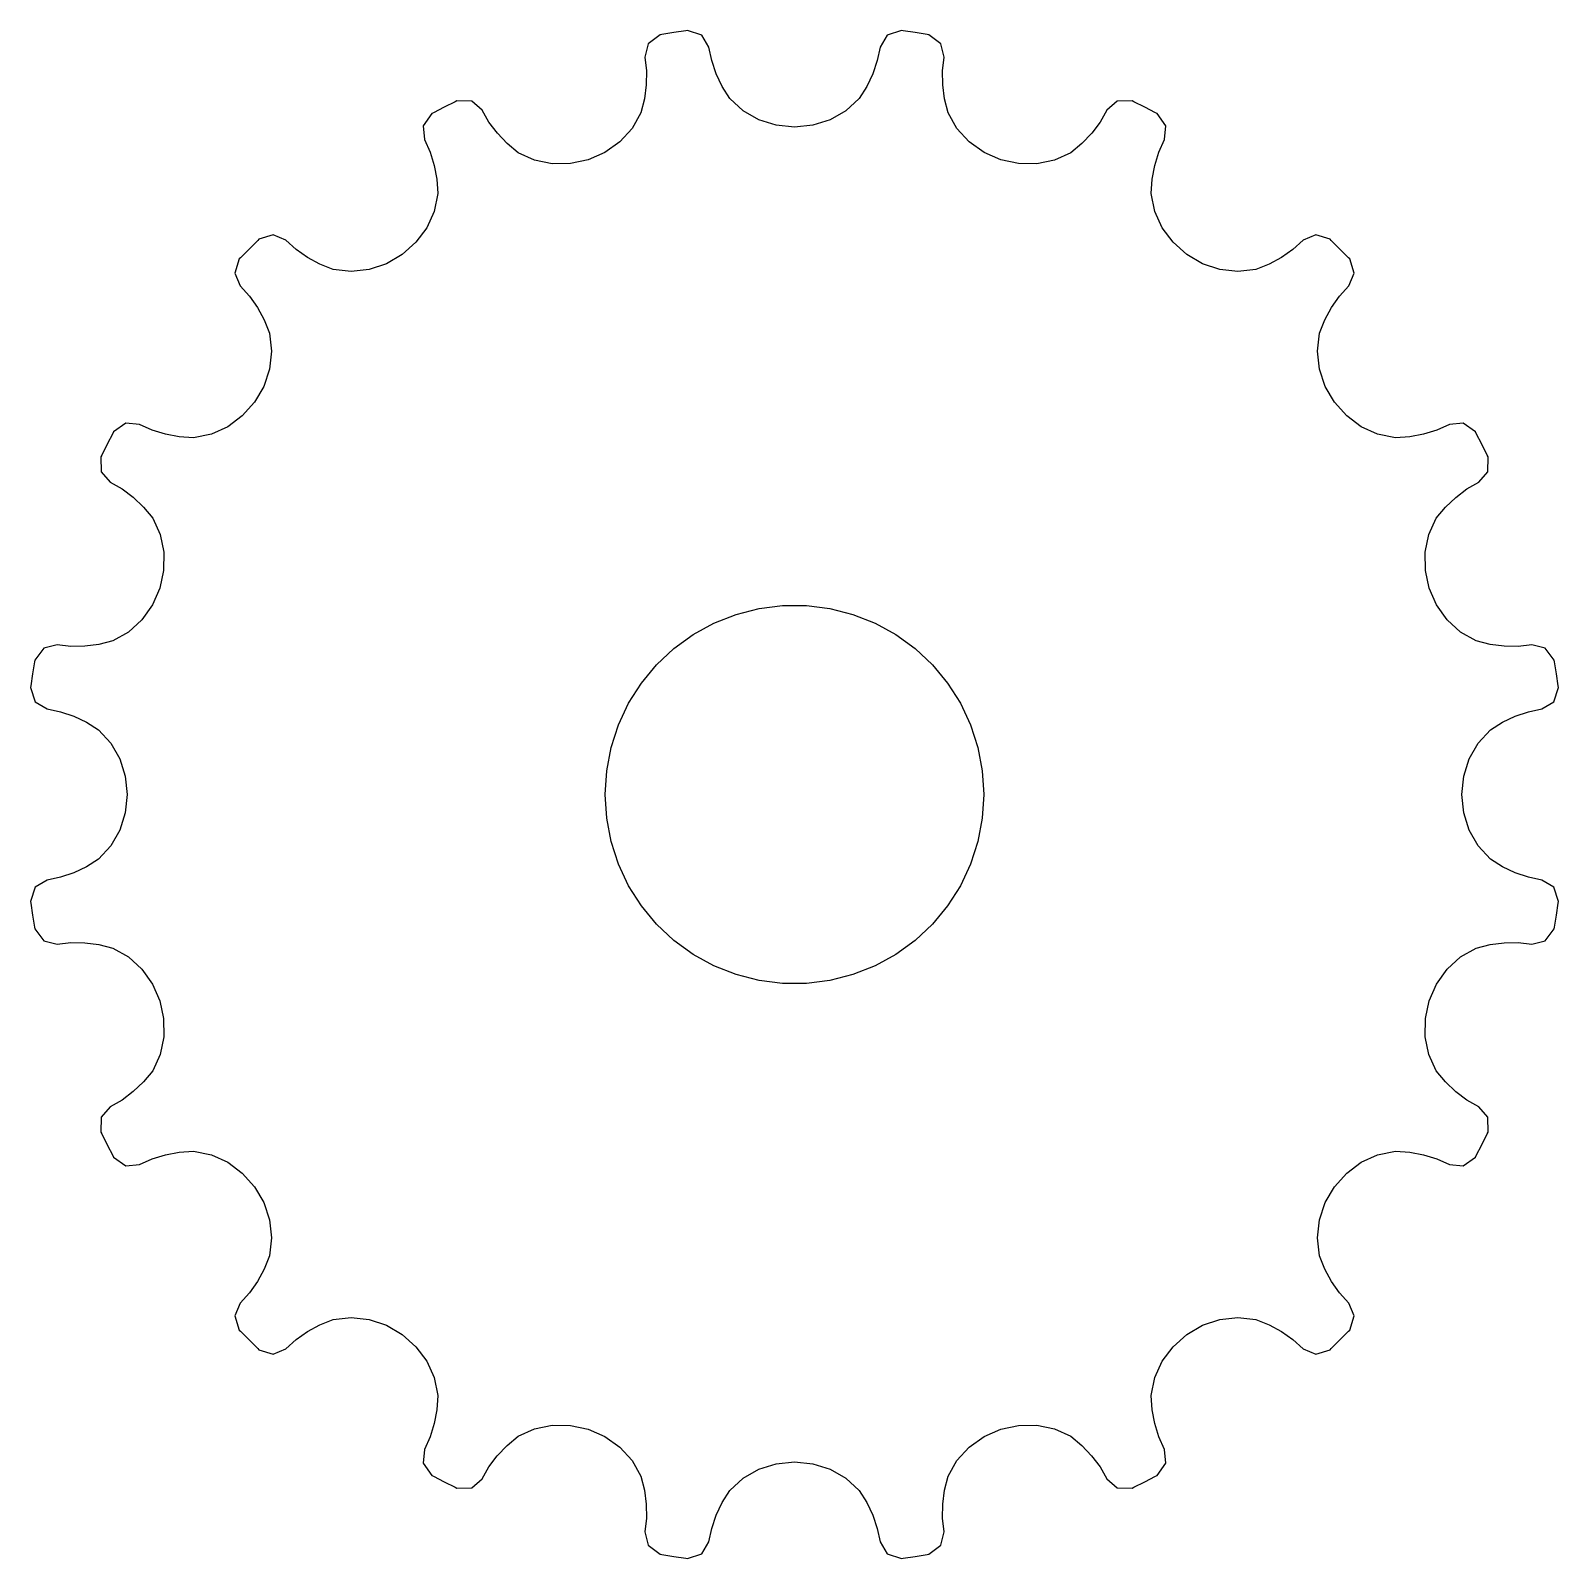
# Model space of a CAD drawing. Header units: metres. Extents: x -6.1 to 6.1, y -6.1 to 6.1.
import ezdxf

# ---------------------------------------------------------------- set-up
doc = ezdxf.new("R2010")
doc.units = ezdxf.units.M

msp = doc.modelspace()

# ---------------------------------------------------------------- linework, layer by layer
for p, q in [((-0.846924, 6.05313), (-0.861206, 6.05121)), ((-0.734589, 6.01601), (-0.846924, 6.05313)), ((0.846924, 6.05313), (0.734741, 6.01601)), ((0.861206, 6.05121), (0.846924, 6.05313)), ((-1.16026, 5.94861), (-1.18503, 5.84245)), ((-1.06503, 6.01859), (-1.16026, 5.94861)), ((-1.05086, 6.02118), (-1.06503, 6.01859)), ((-0.956146, 6.03694), (-1.05086, 6.02118)), ((-0.861206, 6.05121), (-0.956146, 6.03694)), ((-0.678375, 5.9227), (-0.734589, 6.01601)), ((0.734741, 6.01601), (0.678375, 5.9227)), ((0.956146, 6.03694), (0.861206, 6.05121)), ((1.05086, 6.02118), (0.956146, 6.03694)), ((1.06503, 6.01859), (1.05086, 6.02118)), ((1.1604, 5.94856), (1.06503, 6.01859)), ((1.18503, 5.84245), (1.1604, 5.94856)), ((-1.18503, 5.84245), (-1.17293, 5.73294)), ((-0.655991, 5.8148), (-0.678375, 5.9227)), ((-0.620392, 5.71016), (-0.655991, 5.8148)), ((0.656052, 5.8148), (0.620544, 5.71016)), ((0.678375, 5.9227), (0.656052, 5.8148)), ((1.17297, 5.73293), (1.18503, 5.84245)), ((-1.17293, 5.73294), (-1.17435, 5.62244)), ((-0.572189, 5.60947), (-0.620392, 5.71016)), ((0.620544, 5.71016), (0.572357, 5.60947)), ((1.1745, 5.62239), (1.17297, 5.73293)), ((-1.17435, 5.62244), (-1.18906, 5.51178)), ((-0.511993, 5.51347), (-0.572189, 5.60947)), ((0.572357, 5.60947), (0.511993, 5.51347)), ((1.18922, 5.51173), (1.1745, 5.62239)), ((-2.68898, 5.48891), (-2.77487, 5.446)), ((-2.67599, 5.49515), (-2.68898, 5.48891)), ((-2.55769, 5.49455), (-2.67599, 5.49515)), ((-2.4754, 5.42319), (-2.55769, 5.49455)), ((-1.18906, 5.51178), (-1.21681, 5.40184)), ((-0.406158, 5.41631), (-0.511993, 5.51347)), ((0.511993, 5.51347), (0.406158, 5.41631)), ((1.21681, 5.40184), (1.18922, 5.51173)), ((2.55782, 5.49451), (2.4754, 5.42319)), ((2.67599, 5.49515), (2.55782, 5.49451)), ((2.68898, 5.48891), (2.67599, 5.49515)), ((2.77487, 5.446), (2.68898, 5.48891)), ((-2.87276, 5.3949), (-2.9417, 5.29892)), ((-2.86008, 5.40175), (-2.87276, 5.3949)), ((-2.77487, 5.446), (-2.86008, 5.40175)), ((-2.42076, 5.32748), (-2.4754, 5.42319)), ((-2.35457, 5.23897), (-2.42076, 5.32748)), ((-1.21681, 5.40184), (-1.28743, 5.27672)), ((-0.281647, 5.34595), (-0.406158, 5.41631)), ((-0.144287, 5.30319), (-0.281647, 5.34595)), ((0.281647, 5.34595), (0.144287, 5.30319)), ((0.406158, 5.41631), (0.281647, 5.34595)), ((1.28743, 5.27672), (1.21681, 5.40184)), ((2.42081, 5.32747), (2.35471, 5.23892)), ((2.4754, 5.42319), (2.42081, 5.32747)), ((2.86008, 5.40175), (2.77487, 5.446)), ((2.87276, 5.3949), (2.86008, 5.40175)), ((2.9418, 5.29884), (2.87276, 5.3949)), ((-2.9417, 5.29892), (-2.93243, 5.19031)), ((-2.2776, 5.1581), (-2.35457, 5.23897)), ((-1.28743, 5.27672), (-1.38411, 5.17133)), ((0, 5.28876), (-0.144287, 5.30319)), ((0.144287, 5.30319), (0, 5.28876)), ((1.38411, 5.17133), (1.28743, 5.27672)), ((2.35471, 5.23892), (2.27777, 5.15805)), ((2.93243, 5.19031), (2.9418, 5.29884)), ((-2.93243, 5.19031), (-2.88708, 5.08989)), ((-2.88708, 5.08989), (-2.85431, 4.98436)), ((-2.19069, 5.0854), (-2.2776, 5.1581)), ((-2.06001, 5.0257), (-2.19069, 5.0854)), ((-1.50154, 5.08823), (-1.63431, 5.02991)), ((-1.38411, 5.17133), (-1.50154, 5.08823)), ((1.50154, 5.08823), (1.38411, 5.17133)), ((1.63431, 5.02991), (1.50154, 5.08823)), ((2.19069, 5.0854), (2.06001, 5.0257)), ((2.27777, 5.15805), (2.19069, 5.0854)), ((2.85443, 4.98427), (2.88713, 5.08986)), ((2.88713, 5.08986), (2.93243, 5.19031)), ((-2.85431, 4.98436), (-2.83411, 4.87457)), ((-1.91985, 4.99725), (-2.06001, 5.0257)), ((-1.776, 4.99904), (-1.91985, 4.99725)), ((-1.63431, 5.02991), (-1.776, 4.99904)), ((1.776, 4.99904), (1.63431, 5.02991)), ((1.91985, 4.99725), (1.776, 4.99904)), ((2.06001, 5.0257), (1.91985, 4.99725)), ((2.83424, 4.87448), (2.85443, 4.98427)), ((-2.83411, 4.87457), (-2.82651, 4.76144)), ((2.82651, 4.76144), (2.83424, 4.87448)), ((-2.82651, 4.76144), (-2.85503, 4.62062)), ((2.85503, 4.62062), (2.82651, 4.76144)), ((-2.85503, 4.62062), (-2.9144, 4.49051)), ((2.9144, 4.49051), (2.85503, 4.62062)), ((-2.9144, 4.49051), (-3.0004, 4.37518)), ((3.0004, 4.37518), (2.9144, 4.49051)), ((-4.25356, 4.38933), (-4.32198, 4.32198)), ((-4.24312, 4.39926), (-4.25356, 4.38933)), ((-4.13042, 4.43526), (-4.24312, 4.39926)), ((-4.03011, 4.39281), (-4.13042, 4.43526)), ((-3.94856, 4.31868), (-4.03011, 4.39281)), ((-3.0004, 4.37518), (-3.10864, 4.27869)), ((3.10864, 4.27869), (3.0004, 4.37518)), ((4.03011, 4.39281), (3.94861, 4.31865)), ((4.13054, 4.43518), (4.03011, 4.39281)), ((4.24312, 4.39926), (4.13054, 4.43518)), ((4.25356, 4.38933), (4.24312, 4.39926)), ((4.32198, 4.32198), (4.25356, 4.38933)), ((-4.39926, 4.24312), (-4.43518, 4.13054)), ((-4.38933, 4.25356), (-4.39926, 4.24312)), ((-4.32198, 4.32198), (-4.38933, 4.25356)), ((-3.85825, 4.25496), (-3.94856, 4.31868)), ((-3.76007, 4.20183), (-3.85825, 4.25496)), ((-3.10864, 4.27869), (-3.23387, 4.20555)), ((3.23387, 4.20555), (3.10864, 4.27869)), ((3.85838, 4.25487), (3.76021, 4.20172)), ((3.94861, 4.31865), (3.85838, 4.25487)), ((4.38933, 4.25356), (4.32198, 4.32198)), ((4.39926, 4.24312), (4.38933, 4.25356)), ((4.43526, 4.13042), (4.39926, 4.24312)), ((-4.43518, 4.13054), (-4.39281, 4.03011)), ((-3.65495, 4.15955), (-3.76007, 4.20183)), ((-3.51222, 4.14314), (-3.65495, 4.15955)), ((-3.37012, 4.15941), (-3.51222, 4.14314)), ((-3.23387, 4.20555), (-3.37012, 4.15941)), ((3.37012, 4.15941), (3.23387, 4.20555)), ((3.51222, 4.14314), (3.37012, 4.15941)), ((3.65495, 4.15955), (3.51222, 4.14314)), ((3.76021, 4.20172), (3.65495, 4.15955)), ((4.39281, 4.03011), (4.43526, 4.13042)), ((-4.39281, 4.03011), (-4.31865, 3.94861)), ((4.31868, 3.94856), (4.39281, 4.03011)), ((-4.31865, 3.94861), (-4.25487, 3.85838)), ((4.25496, 3.85825), (4.31868, 3.94856)), ((-4.25487, 3.85838), (-4.20172, 3.76021)), ((-4.20172, 3.76021), (-4.15955, 3.65495)), ((4.15955, 3.65495), (4.20183, 3.76007)), ((4.20183, 3.76007), (4.25496, 3.85825)), ((-4.15955, 3.65495), (-4.14314, 3.51222)), ((4.14314, 3.51222), (4.15955, 3.65495)), ((-4.14314, 3.51222), (-4.15941, 3.37012)), ((4.15941, 3.37012), (4.14314, 3.51222)), ((-4.15941, 3.37012), (-4.20555, 3.23387)), ((4.20555, 3.23387), (4.15941, 3.37012)), ((-4.20555, 3.23387), (-4.27869, 3.10864)), ((4.27869, 3.10864), (4.20555, 3.23387)), ((-4.27869, 3.10864), (-4.37518, 3.0004)), ((4.37518, 3.0004), (4.27869, 3.10864)), ((-5.29884, 2.9418), (-5.3949, 2.87276)), ((-5.19031, 2.93243), (-5.29884, 2.9418)), ((-5.08986, 2.88713), (-5.19031, 2.93243)), ((-4.49051, 2.9144), (-4.62062, 2.85503)), ((-4.37518, 3.0004), (-4.49051, 2.9144)), ((4.49051, 2.9144), (4.37518, 3.0004)), ((4.62062, 2.85503), (4.49051, 2.9144)), ((5.19031, 2.93243), (5.08989, 2.88708)), ((5.29892, 2.9417), (5.19031, 2.93243)), ((5.3949, 2.87276), (5.29892, 2.9417)), ((-5.40175, 2.86008), (-5.446, 2.77487)), ((-5.3949, 2.87276), (-5.40175, 2.86008)), ((-4.98427, 2.85443), (-5.08986, 2.88713)), ((-4.87448, 2.83424), (-4.98427, 2.85443)), ((-4.76144, 2.82651), (-4.87448, 2.83424)), ((-4.62062, 2.85503), (-4.76144, 2.82651)), ((4.76144, 2.82651), (4.62062, 2.85503)), ((4.87457, 2.83411), (4.76144, 2.82651)), ((4.98436, 2.85431), (4.87457, 2.83411)), ((5.08989, 2.88708), (4.98436, 2.85431)), ((5.40175, 2.86008), (5.3949, 2.87276)), ((5.446, 2.77487), (5.40175, 2.86008)), ((-5.48891, 2.68898), (-5.49515, 2.67599)), ((-5.49515, 2.67599), (-5.49451, 2.55782)), ((-5.446, 2.77487), (-5.48891, 2.68898)), ((5.48891, 2.68898), (5.446, 2.77487)), ((5.49515, 2.67599), (5.48891, 2.68898)), ((5.49455, 2.55769), (5.49515, 2.67599)), ((-5.49451, 2.55782), (-5.42319, 2.4754)), ((5.42319, 2.4754), (5.49455, 2.55769)), ((-5.42319, 2.4754), (-5.32747, 2.42081)), ((5.32748, 2.42076), (5.42319, 2.4754)), ((-5.32747, 2.42081), (-5.23892, 2.35471)), ((-5.23892, 2.35471), (-5.15805, 2.27777)), ((5.1581, 2.2776), (5.23897, 2.35457)), ((5.23897, 2.35457), (5.32748, 2.42076)), ((-5.15805, 2.27777), (-5.0854, 2.19069)), ((-5.0854, 2.19069), (-5.0257, 2.06001)), ((5.0257, 2.06001), (5.0854, 2.19069)), ((5.0854, 2.19069), (5.1581, 2.2776)), ((-5.0257, 2.06001), (-4.99725, 1.91985)), ((4.99725, 1.91985), (5.0257, 2.06001)), ((-4.99725, 1.91985), (-4.99904, 1.776)), ((4.99904, 1.776), (4.99725, 1.91985)), ((-4.99904, 1.776), (-5.02991, 1.63431)), ((5.02991, 1.63431), (4.99904, 1.776)), ((-5.02991, 1.63431), (-5.08823, 1.50154)), ((5.08823, 1.50154), (5.02991, 1.63431)), ((-5.08823, 1.50154), (-5.17133, 1.38411)), ((-0.463516, 1.42657), (-0.281067, 1.47342)), ((-0.281067, 1.47342), (-0.094177, 1.49704)), ((-0.094177, 1.49704), (0.094177, 1.49704)), ((0.094177, 1.49704), (0.281067, 1.47342)), ((0.281067, 1.47342), (0.463516, 1.42657)), ((5.17133, 1.38411), (5.08823, 1.50154)), ((-5.17133, 1.38411), (-5.27672, 1.28743)), ((-0.803726, 1.26648), (-0.638657, 1.35724)), ((-0.638657, 1.35724), (-0.463516, 1.42657)), ((0.463516, 1.42657), (0.638657, 1.35724)), ((0.638657, 1.35724), (0.803726, 1.26648)), ((5.27672, 1.28743), (5.17133, 1.38411)), ((-5.40184, 1.21681), (-5.51173, 1.18922)), ((-5.27672, 1.28743), (-5.40184, 1.21681)), ((-0.956131, 1.15576), (-0.803726, 1.26648)), ((0.803726, 1.26648), (0.956131, 1.15576)), ((5.40184, 1.21681), (5.27672, 1.28743)), ((5.51178, 1.18906), (5.40184, 1.21681)), ((-5.94856, 1.1604), (-6.01859, 1.06503)), ((-5.84245, 1.18503), (-5.94856, 1.1604)), ((-5.73293, 1.17297), (-5.84245, 1.18503)), ((-5.62239, 1.1745), (-5.73293, 1.17297)), ((-5.51173, 1.18922), (-5.62239, 1.1745)), ((-1.09344, 1.02681), (-0.956131, 1.15576)), ((0.956131, 1.15576), (1.09344, 1.02681)), ((5.62244, 1.17435), (5.51178, 1.18906)), ((5.73294, 1.17293), (5.62244, 1.17435)), ((5.84245, 1.18503), (5.73294, 1.17293)), ((5.94861, 1.16026), (5.84245, 1.18503)), ((6.01859, 1.06503), (5.94861, 1.16026)), ((-6.02118, 1.05086), (-6.03694, 0.956146)), ((-6.01859, 1.06503), (-6.02118, 1.05086)), ((-1.21352, 0.881668), (-1.09344, 1.02681)), ((1.09344, 1.02681), (1.21352, 0.881668)), ((6.02118, 1.05086), (6.01859, 1.06503)), ((6.03694, 0.956146), (6.02118, 1.05086)), ((-6.05121, 0.861206), (-6.05313, 0.846924)), ((-6.03694, 0.956146), (-6.05121, 0.861206)), ((-1.31445, 0.722626), (-1.21352, 0.881668)), ((1.21352, 0.881668), (1.31445, 0.722626)), ((6.05121, 0.861206), (6.03694, 0.956146)), ((6.05313, 0.846924), (6.05121, 0.861206)), ((-6.05313, 0.846924), (-6.01601, 0.734741)), ((-6.01601, 0.734741), (-5.9227, 0.678375)), ((5.9227, 0.678375), (6.01601, 0.734589)), ((6.01601, 0.734589), (6.05313, 0.846924)), ((-5.9227, 0.678375), (-5.8148, 0.656052)), ((-5.8148, 0.656052), (-5.71016, 0.620544)), ((-5.71016, 0.620544), (-5.60947, 0.572357)), ((-1.39465, 0.552185), (-1.31445, 0.722626)), ((1.31445, 0.722626), (1.39465, 0.552185)), ((5.60947, 0.572189), (5.71016, 0.620392)), ((5.71016, 0.620392), (5.8148, 0.655991)), ((5.8148, 0.655991), (5.9227, 0.678375)), ((-5.60947, 0.572357), (-5.51347, 0.511993)), ((-5.51347, 0.511993), (-5.41631, 0.406158)), ((-1.45287, 0.373032), (-1.39465, 0.552185)), ((1.39465, 0.552185), (1.45287, 0.373032)), ((5.41631, 0.406158), (5.51347, 0.511993)), ((5.51347, 0.511993), (5.60947, 0.572189)), ((-5.41631, 0.406158), (-5.34595, 0.281647)), ((-1.48816, 0.187988), (-1.45287, 0.373032)), ((1.45287, 0.373032), (1.48816, 0.187988)), ((5.34595, 0.281647), (5.41631, 0.406158)), ((-5.34595, 0.281647), (-5.30319, 0.144287)), ((5.30319, 0.144287), (5.34595, 0.281647)), ((-5.30319, 0.144287), (-5.28876, 0)), ((-1.5, 0), (-1.48816, 0.187988)), ((1.48816, 0.187988), (1.5, 0)), ((5.28876, 0), (5.30319, 0.144287)), ((-5.28876, 0), (-5.30319, -0.144287)), ((-1.48816, -0.187988), (-1.5, 0)), ((1.5, 0), (1.48816, -0.187988)), ((5.30319, -0.144287), (5.28876, 0)), ((-5.30319, -0.144287), (-5.34595, -0.281647)), ((-1.45287, -0.373032), (-1.48816, -0.187988)), ((1.48816, -0.187988), (1.45287, -0.373032)), ((5.34595, -0.281647), (5.30319, -0.144287)), ((-5.34595, -0.281647), (-5.41631, -0.406158)), ((5.41631, -0.406158), (5.34595, -0.281647)), ((-5.41631, -0.406158), (-5.51347, -0.511993)), ((-1.39465, -0.552185), (-1.45287, -0.373032)), ((1.45287, -0.373032), (1.39465, -0.552185)), ((5.51347, -0.511993), (5.41631, -0.406158)), ((-5.60947, -0.572189), (-5.71016, -0.620392)), ((-5.51347, -0.511993), (-5.60947, -0.572189)), ((-1.31445, -0.722626), (-1.39465, -0.552185)), ((1.39465, -0.552185), (1.31445, -0.722626)), ((5.60947, -0.572357), (5.51347, -0.511993)), ((5.71016, -0.620544), (5.60947, -0.572357)), ((-5.9227, -0.678375), (-6.01601, -0.734589)), ((-5.8148, -0.655991), (-5.9227, -0.678375)), ((-5.71016, -0.620392), (-5.8148, -0.655991)), ((-1.21352, -0.881668), (-1.31445, -0.722626)), ((1.31445, -0.722626), (1.21352, -0.881668)), ((5.8148, -0.656052), (5.71016, -0.620544)), ((5.9227, -0.678375), (5.8148, -0.656052)), ((6.01601, -0.734741), (5.9227, -0.678375)), ((-6.01601, -0.734589), (-6.05313, -0.846924)), ((-6.05313, -0.846924), (-6.05121, -0.861206)), ((6.05313, -0.846924), (6.01601, -0.734741)), ((6.05121, -0.861206), (6.05313, -0.846924)), ((-6.05121, -0.861206), (-6.03694, -0.956146)), ((-6.03694, -0.956146), (-6.02118, -1.05086)), ((-1.09344, -1.02681), (-1.21352, -0.881668)), ((1.21352, -0.881668), (1.09344, -1.02681)), ((6.02118, -1.05086), (6.03694, -0.956146)), ((6.03694, -0.956146), (6.05121, -0.861206)), ((-6.02118, -1.05086), (-6.01859, -1.06503)), ((-6.01859, -1.06503), (-5.94861, -1.16026)), ((-0.956131, -1.15576), (-1.09344, -1.02681)), ((1.09344, -1.02681), (0.956131, -1.15576)), ((5.94856, -1.1604), (6.01859, -1.06503)), ((6.01859, -1.06503), (6.02118, -1.05086)), ((-5.94861, -1.16026), (-5.84245, -1.18503)), ((-5.84245, -1.18503), (-5.73294, -1.17293)), ((-5.73294, -1.17293), (-5.62244, -1.17435)), ((-5.62244, -1.17435), (-5.51178, -1.18906)), ((-5.51178, -1.18906), (-5.40184, -1.21681)), ((-0.803726, -1.26648), (-0.956131, -1.15576)), ((0.956131, -1.15576), (0.803726, -1.26648)), ((5.40184, -1.21681), (5.51173, -1.18922)), ((5.51173, -1.18922), (5.62239, -1.1745)), ((5.62239, -1.1745), (5.73293, -1.17297)), ((5.73293, -1.17297), (5.84245, -1.18503)), ((5.84245, -1.18503), (5.94856, -1.1604)), ((-5.40184, -1.21681), (-5.27672, -1.28743)), ((-5.27672, -1.28743), (-5.17133, -1.38411)), ((-0.638657, -1.35724), (-0.803726, -1.26648)), ((0.803726, -1.26648), (0.638657, -1.35724)), ((5.17133, -1.38411), (5.27672, -1.28743)), ((5.27672, -1.28743), (5.40184, -1.21681)), ((-5.17133, -1.38411), (-5.08823, -1.50154)), ((-0.463516, -1.42657), (-0.638657, -1.35724)), ((-0.281067, -1.47342), (-0.463516, -1.42657)), ((0.463516, -1.42657), (0.281067, -1.47342)), ((0.638657, -1.35724), (0.463516, -1.42657)), ((5.08823, -1.50154), (5.17133, -1.38411)), ((-5.08823, -1.50154), (-5.02991, -1.63431)), ((-0.094177, -1.49704), (-0.281067, -1.47342)), ((0.094177, -1.49704), (-0.094177, -1.49704)), ((0.281067, -1.47342), (0.094177, -1.49704)), ((5.02991, -1.63431), (5.08823, -1.50154)), ((-5.02991, -1.63431), (-4.99904, -1.776)), ((4.99904, -1.776), (5.02991, -1.63431)), ((-4.99904, -1.776), (-4.99725, -1.91985)), ((4.99725, -1.91985), (4.99904, -1.776)), ((-4.99725, -1.91985), (-5.0257, -2.06001)), ((5.0257, -2.06001), (4.99725, -1.91985)), ((-5.0257, -2.06001), (-5.0854, -2.19069)), ((5.0854, -2.19069), (5.0257, -2.06001)), ((-5.1581, -2.2776), (-5.23897, -2.35457)), ((-5.0854, -2.19069), (-5.1581, -2.2776)), ((5.15805, -2.27777), (5.0854, -2.19069)), ((5.23892, -2.35471), (5.15805, -2.27777)), ((-5.32748, -2.42076), (-5.42319, -2.4754)), ((-5.23897, -2.35457), (-5.32748, -2.42076)), ((5.32747, -2.42081), (5.23892, -2.35471)), ((5.42319, -2.4754), (5.32747, -2.42081)), ((-5.42319, -2.4754), (-5.49455, -2.55769)), ((5.49451, -2.55782), (5.42319, -2.4754)), ((-5.49455, -2.55769), (-5.49515, -2.67599)), ((5.49515, -2.67599), (5.49451, -2.55782)), ((-5.49515, -2.67599), (-5.48891, -2.68898)), ((-5.48891, -2.68898), (-5.446, -2.77487)), ((-5.446, -2.77487), (-5.40175, -2.86008)), ((5.40175, -2.86008), (5.446, -2.77487)), ((5.446, -2.77487), (5.48891, -2.68898)), ((5.48891, -2.68898), (5.49515, -2.67599)), ((-5.40175, -2.86008), (-5.3949, -2.87276)), ((-5.3949, -2.87276), (-5.29892, -2.9417)), ((-5.19031, -2.93243), (-5.08989, -2.88708)), ((-5.08989, -2.88708), (-4.98436, -2.85431)), ((-4.98436, -2.85431), (-4.87457, -2.83411)), ((-4.87457, -2.83411), (-4.76144, -2.82651)), ((-4.76144, -2.82651), (-4.62062, -2.85503)), ((-4.62062, -2.85503), (-4.49051, -2.9144)), ((4.49051, -2.9144), (4.62062, -2.85503)), ((4.62062, -2.85503), (4.76144, -2.82651)), ((4.76144, -2.82651), (4.87448, -2.83424)), ((4.87448, -2.83424), (4.98427, -2.85443)), ((4.98427, -2.85443), (5.08986, -2.88713)), ((5.08986, -2.88713), (5.19031, -2.93243)), ((5.29884, -2.9418), (5.3949, -2.87276)), ((5.3949, -2.87276), (5.40175, -2.86008)), ((-5.29892, -2.9417), (-5.19031, -2.93243)), ((-4.49051, -2.9144), (-4.37518, -3.0004)), ((-4.37518, -3.0004), (-4.27869, -3.10864)), ((4.27869, -3.10864), (4.37518, -3.0004)), ((4.37518, -3.0004), (4.49051, -2.9144)), ((5.19031, -2.93243), (5.29884, -2.9418)), ((-4.27869, -3.10864), (-4.20555, -3.23387)), ((4.20555, -3.23387), (4.27869, -3.10864)), ((-4.20555, -3.23387), (-4.15941, -3.37012)), ((4.15941, -3.37012), (4.20555, -3.23387)), ((-4.15941, -3.37012), (-4.14314, -3.51222)), ((4.14314, -3.51222), (4.15941, -3.37012)), ((-4.14314, -3.51222), (-4.15955, -3.65495)), ((4.15955, -3.65495), (4.14314, -3.51222)), ((-4.15955, -3.65495), (-4.20183, -3.76007)), ((4.20172, -3.76021), (4.15955, -3.65495)), ((-4.25496, -3.85825), (-4.31868, -3.94856)), ((-4.20183, -3.76007), (-4.25496, -3.85825)), ((4.25487, -3.85838), (4.20172, -3.76021)), ((4.31865, -3.94861), (4.25487, -3.85838)), ((-4.31868, -3.94856), (-4.39281, -4.03011)), ((4.39281, -4.03011), (4.31865, -3.94861)), ((-4.39281, -4.03011), (-4.43526, -4.13042)), ((4.43518, -4.13054), (4.39281, -4.03011)), ((-4.43526, -4.13042), (-4.39926, -4.24312)), ((-3.85838, -4.25487), (-3.76021, -4.20172)), ((-3.76021, -4.20172), (-3.65495, -4.15955)), ((-3.65495, -4.15955), (-3.51222, -4.14314)), ((-3.51222, -4.14314), (-3.37012, -4.15941)), ((-3.37012, -4.15941), (-3.23387, -4.20555)), ((-3.23387, -4.20555), (-3.10864, -4.27869)), ((3.10864, -4.27869), (3.23387, -4.20555)), ((3.23387, -4.20555), (3.37012, -4.15941)), ((3.37012, -4.15941), (3.51222, -4.14314)), ((3.51222, -4.14314), (3.65495, -4.15955)), ((3.65495, -4.15955), (3.76007, -4.20183)), ((3.76007, -4.20183), (3.85825, -4.25496)), ((4.39926, -4.24312), (4.43518, -4.13054)), ((-4.39926, -4.24312), (-4.38933, -4.25356)), ((-4.38933, -4.25356), (-4.32198, -4.32198)), ((-4.32198, -4.32198), (-4.25356, -4.38933)), ((-4.03011, -4.39281), (-3.94861, -4.31865)), ((-3.94861, -4.31865), (-3.85838, -4.25487)), ((-3.10864, -4.27869), (-3.0004, -4.37518)), ((3.0004, -4.37518), (3.10864, -4.27869)), ((3.85825, -4.25496), (3.94856, -4.31868)), ((3.94856, -4.31868), (4.03011, -4.39281)), ((4.25356, -4.38933), (4.32198, -4.32198)), ((4.32198, -4.32198), (4.38933, -4.25356)), ((4.38933, -4.25356), (4.39926, -4.24312)), ((-4.25356, -4.38933), (-4.24312, -4.39926)), ((-4.24312, -4.39926), (-4.13054, -4.43518)), ((-4.13054, -4.43518), (-4.03011, -4.39281)), ((-3.0004, -4.37518), (-2.9144, -4.49051)), ((2.9144, -4.49051), (3.0004, -4.37518)), ((4.03011, -4.39281), (4.13042, -4.43526)), ((4.13042, -4.43526), (4.24312, -4.39926)), ((4.24312, -4.39926), (4.25356, -4.38933)), ((-2.9144, -4.49051), (-2.85503, -4.62062)), ((2.85503, -4.62062), (2.9144, -4.49051)), ((-2.85503, -4.62062), (-2.82651, -4.76144)), ((2.82651, -4.76144), (2.85503, -4.62062)), ((-2.82651, -4.76144), (-2.83424, -4.87448)), ((2.83411, -4.87457), (2.82651, -4.76144)), ((-2.83424, -4.87448), (-2.85443, -4.98427)), ((2.85431, -4.98436), (2.83411, -4.87457)), ((-2.85443, -4.98427), (-2.88713, -5.08986)), ((-2.19069, -5.0854), (-2.06001, -5.0257)), ((-2.06001, -5.0257), (-1.91985, -4.99725)), ((-1.91985, -4.99725), (-1.776, -4.99904)), ((-1.776, -4.99904), (-1.63431, -5.02991)), ((-1.63431, -5.02991), (-1.50154, -5.08823)), ((1.50154, -5.08823), (1.63431, -5.02991)), ((1.63431, -5.02991), (1.776, -4.99904)), ((1.776, -4.99904), (1.91985, -4.99725)), ((1.91985, -4.99725), (2.06001, -5.0257)), ((2.06001, -5.0257), (2.19069, -5.0854)), ((2.88708, -5.08989), (2.85431, -4.98436)), ((-2.93243, -5.19031), (-2.9418, -5.29884)), ((-2.88713, -5.08986), (-2.93243, -5.19031)), ((-2.35471, -5.23892), (-2.27777, -5.15805)), ((-2.27777, -5.15805), (-2.19069, -5.0854)), ((-1.50154, -5.08823), (-1.38411, -5.17133)), ((-1.38411, -5.17133), (-1.28743, -5.27672)), ((1.28743, -5.27672), (1.38411, -5.17133)), ((1.38411, -5.17133), (1.50154, -5.08823)), ((2.19069, -5.0854), (2.2776, -5.1581)), ((2.2776, -5.1581), (2.35457, -5.23897)), ((2.93243, -5.19031), (2.88708, -5.08989)), ((2.9417, -5.29892), (2.93243, -5.19031)), ((-2.9418, -5.29884), (-2.87276, -5.3949)), ((-2.42081, -5.32747), (-2.35471, -5.23892)), ((-1.28743, -5.27672), (-1.21681, -5.40184)), ((-0.281647, -5.34595), (-0.144287, -5.30319)), ((-0.144287, -5.30319), (0, -5.28876)), ((0, -5.28876), (0.144287, -5.30319)), ((0.144287, -5.30319), (0.281647, -5.34595)), ((1.21681, -5.40184), (1.28743, -5.27672)), ((2.35457, -5.23897), (2.42076, -5.32748)), ((2.87276, -5.3949), (2.9417, -5.29892)), ((-2.87276, -5.3949), (-2.86008, -5.40175)), ((-2.86008, -5.40175), (-2.77487, -5.446)), ((-2.77487, -5.446), (-2.68898, -5.48891)), ((-2.55782, -5.49451), (-2.4754, -5.42319)), ((-2.4754, -5.42319), (-2.42081, -5.32747)), ((-1.21681, -5.40184), (-1.18922, -5.51173)), ((-0.511993, -5.51347), (-0.406158, -5.41631)), ((-0.406158, -5.41631), (-0.281647, -5.34595)), ((0.281647, -5.34595), (0.406158, -5.41631)), ((0.406158, -5.41631), (0.511993, -5.51347)), ((1.18906, -5.51178), (1.21681, -5.40184)), ((2.42076, -5.32748), (2.4754, -5.42319)), ((2.4754, -5.42319), (2.55769, -5.49455)), ((2.68898, -5.48891), (2.77487, -5.446)), ((2.77487, -5.446), (2.86008, -5.40175)), ((2.86008, -5.40175), (2.87276, -5.3949)), ((-2.68898, -5.48891), (-2.67599, -5.49515)), ((-2.67599, -5.49515), (-2.55782, -5.49451)), ((-1.18922, -5.51173), (-1.1745, -5.62239)), ((-0.572357, -5.60947), (-0.511993, -5.51347)), ((0.511993, -5.51347), (0.572189, -5.60947)), ((1.17435, -5.62244), (1.18906, -5.51178)), ((2.55769, -5.49455), (2.67599, -5.49515)), ((2.67599, -5.49515), (2.68898, -5.48891)), ((-1.1745, -5.62239), (-1.17297, -5.73293)), ((-0.620544, -5.71016), (-0.572357, -5.60947)), ((0.572189, -5.60947), (0.620392, -5.71016)), ((1.17293, -5.73294), (1.17435, -5.62244)), ((-1.17297, -5.73293), (-1.18503, -5.84245)), ((-0.656052, -5.8148), (-0.620544, -5.71016)), ((0.620392, -5.71016), (0.655991, -5.8148)), ((1.18503, -5.84245), (1.17293, -5.73294)), ((-1.18503, -5.84245), (-1.1604, -5.94856)), ((-0.734741, -6.01601), (-0.678375, -5.9227)), ((-0.678375, -5.9227), (-0.656052, -5.8148)), ((0.655991, -5.8148), (0.678375, -5.9227)), ((0.678375, -5.9227), (0.734589, -6.01601)), ((1.16026, -5.94861), (1.18503, -5.84245)), ((-1.1604, -5.94856), (-1.06503, -6.01859)), ((-1.06503, -6.01859), (-1.05086, -6.02118)), ((-1.05086, -6.02118), (-0.956146, -6.03694)), ((-0.956146, -6.03694), (-0.861206, -6.05121)), ((-0.861206, -6.05121), (-0.846924, -6.05313)), ((-0.846924, -6.05313), (-0.734741, -6.01601)), ((0.734589, -6.01601), (0.846924, -6.05313)), ((0.846924, -6.05313), (0.861206, -6.05121)), ((0.861206, -6.05121), (0.956146, -6.03694)), ((0.956146, -6.03694), (1.05086, -6.02118)), ((1.05086, -6.02118), (1.06503, -6.01859)), ((1.06503, -6.01859), (1.16026, -5.94861))]:
    msp.add_line(p, q)

doc.saveas('drawing.dxf')
